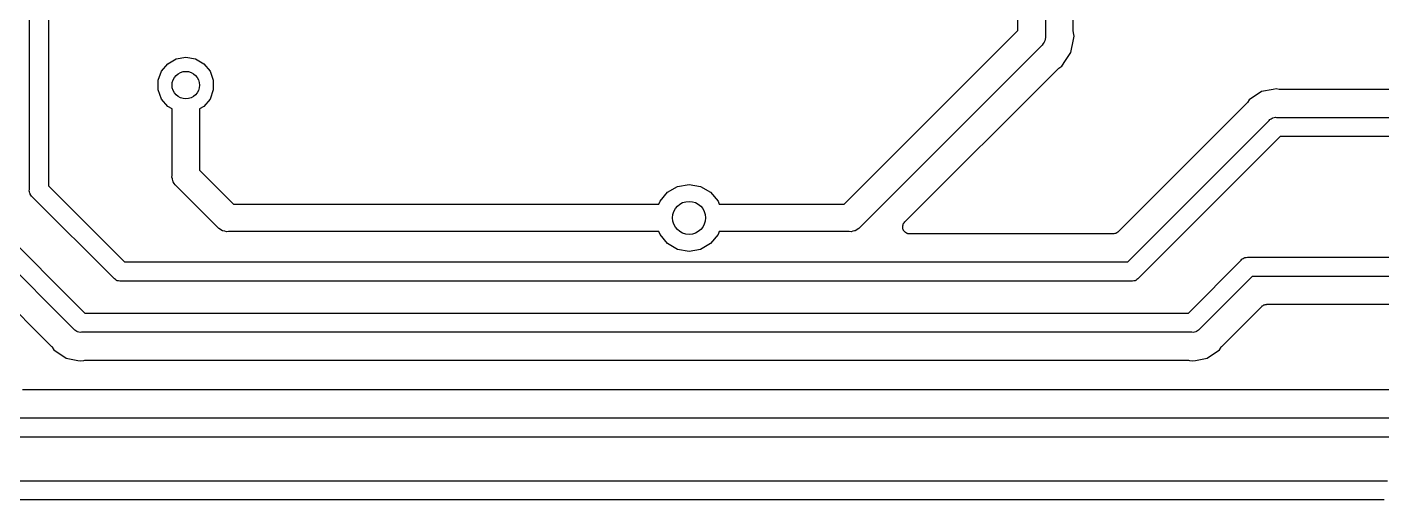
# Model space of a CAD drawing. Extents: x 51.7 to 143, y -96 to -37.9.
# Drawn here: x 64.43 to 89.04, y -82.6 to -74 of the extents above; entities that cross this region are included whole.
import ezdxf

# ---------------------------------------------------------------- set-up
doc = ezdxf.new("R2010")
doc.units = 0
doc.header["$MEASUREMENT"] = 0
doc.layers.add('BLACK', color=7, linetype='CONTINUOUS')

msp = doc.modelspace()

# ---------------------------------------------------------------- linework, layer by layer
at = {"layer": 'BLACK', "linetype": 'CONTINUOUS'}
for p, q in [((82.427, -74.0644), (82.427, -67.2881)), ((82.927, -68.322), (82.927, -74.1571)), ((83.435, -74.0808), (83.435, -68.957)), ((64.468, -76.9544), (64.468, -72.9056)), ((64.818, -72.9705), (64.818, -76.8895)), ((79.2714, -77.22), (82.427, -74.0644)), ((83.4372, -74.0931), (83.435, -74.0808)), ((82.8715, -74.3312), (82.8461, -74.3525)), ((82.888, -74.3025), (82.8715, -74.3312)), ((82.9071, -74.2753), (82.888, -74.3025)), ((82.91, -74.2645), (82.9071, -74.2753)), ((82.9155, -74.2548), (82.91, -74.2645)), ((82.9213, -74.2222), (82.9155, -74.2548)), ((82.9299, -74.1901), (82.9213, -74.2222)), ((82.927, -74.1571), (82.9299, -74.1901)), ((83.391, -74.4638), (83.4374, -74.2304)), ((83.4374, -74.1056), (83.4372, -74.0931)), ((83.4498, -74.168), (83.4374, -74.1056)), ((83.4374, -74.2304), (83.4498, -74.168)), ((83.4374, -74.2304), (83.4374, -74.2304)), ((66.9836, -74.6681), (67.1364, -74.5799)), ((67.1364, -74.5799), (67.31, -74.5493)), ((67.31, -74.5493), (67.4836, -74.5799)), ((67.4836, -74.5799), (67.6364, -74.6681)), ((82.8461, -74.3525), (79.5595, -77.6391)), ((83.2931, -74.6103), (83.3773, -74.4843)), ((83.3773, -74.4843), (83.391, -74.4638)), ((83.3773, -74.4843), (83.3773, -74.4843)), ((66.81, -74.9688), (66.8703, -74.8031)), ((66.8703, -74.8031), (66.9836, -74.6681)), ((67.6364, -74.6681), (67.7497, -74.8031)), ((67.7497, -74.8031), (67.81, -74.9688)), ((80.3718, -77.5452), (83.1514, -74.7656)), ((83.1514, -74.7656), (83.1616, -74.7585)), ((83.1616, -74.7585), (83.1706, -74.7498)), ((83.1706, -74.7498), (83.2235, -74.7145)), ((83.2235, -74.7145), (83.2931, -74.6103)), ((66.81, -75.1452), (66.81, -74.9688)), ((67.81, -74.9688), (67.81, -75.1452)), ((66.8703, -75.3109), (66.81, -75.1452)), ((66.9836, -75.4459), (66.8703, -75.3109)), ((67.7497, -75.3109), (67.6364, -75.4459)), ((67.81, -75.1452), (67.7497, -75.3109)), ((86.8555, -75.1756), (86.6296, -75.3266)), ((87.067, -75.1336), (86.8555, -75.1756)), ((87.122, -75.1226), (87.067, -75.1336)), ((87.067, -75.1336), (87.067, -75.1336)), ((87.177, -75.1336), (87.122, -75.1226)), ((87.1895, -75.1338), (87.177, -75.1336)), ((87.2018, -75.136), (87.1895, -75.1338)), ((98.6603, -75.136), (87.2018, -75.136)), ((67.06, -75.49), (66.9836, -75.4459)), ((67.06, -76.6971), (67.06, -75.49)), ((67.6364, -75.4459), (67.56, -75.49)), ((67.56, -75.49), (67.56, -76.6044)), ((86.5826, -75.3925), (84.2503, -77.7248)), ((86.5898, -75.3822), (86.5826, -75.3925)), ((86.5984, -75.3732), (86.5898, -75.3822)), ((86.6296, -75.3266), (86.5984, -75.3732)), ((84.4235, -78.27), (86.9929, -75.7007)), ((86.9929, -75.7007), (87.0078, -75.6829)), ((87.0078, -75.6829), (87.0279, -75.6713)), ((87.0279, -75.6713), (87.0469, -75.658)), ((87.0469, -75.658), (87.0545, -75.6559)), ((87.0545, -75.6559), (87.0612, -75.652)), ((87.0612, -75.652), (87.0841, -75.648)), ((87.0841, -75.648), (87.1065, -75.642)), ((87.1065, -75.642), (87.1296, -75.644)), ((87.1296, -75.644), (98.952, -75.644)), ((87.1945, -75.994), (84.6251, -78.5633)), ((98.952, -75.994), (87.1945, -75.994)), ((67.0571, -76.7301), (67.06, -76.6971)), ((67.0657, -76.7622), (67.0571, -76.7301)), ((67.0715, -76.7948), (67.0657, -76.7622)), ((67.077, -76.8045), (67.0715, -76.7948)), ((67.56, -76.6044), (68.1756, -77.22)), ((64.466, -76.9775), (64.468, -76.9544)), ((64.472, -76.9999), (64.466, -76.9775)), ((64.476, -77.0228), (64.472, -76.9999)), ((64.4799, -77.0295), (64.476, -77.0228)), ((64.482, -77.0371), (64.4799, -77.0295)), ((64.4953, -77.0561), (64.482, -77.0371)), ((64.818, -76.8895), (66.1985, -78.27)), ((67.0799, -76.8153), (67.077, -76.8045)), ((67.099, -76.8425), (67.0799, -76.8153)), ((67.1155, -76.8712), (67.099, -76.8425)), ((67.1409, -76.8925), (67.1155, -76.8712)), ((67.8875, -77.6391), (67.1409, -76.8925)), ((75.9264, -77.1654), (76.0624, -77.0033)), ((76.0624, -77.0033), (76.2456, -76.8975)), ((76.2456, -76.8975), (76.454, -76.8607)), ((76.454, -76.8607), (76.6624, -76.8975)), ((76.6624, -76.8975), (76.8456, -77.0033)), ((76.8456, -77.0033), (76.9816, -77.1654)), ((63.421, -77.1435), (65.4775, -79.2)), ((64.5069, -77.0762), (64.4953, -77.0561)), ((64.5247, -77.0911), (64.5069, -77.0762)), ((65.9969, -78.5633), (64.5247, -77.0911)), ((68.1756, -77.22), (75.9065, -77.22)), ((75.9065, -77.22), (75.9264, -77.1654)), ((76.9816, -77.1654), (77.0015, -77.22)), ((77.0015, -77.22), (79.2714, -77.22)), ((65.2759, -79.4933), (63.1277, -77.3451)), ((62.8195, -77.7554), (64.8656, -79.8015)), ((67.9088, -77.6645), (67.8875, -77.6391)), ((67.9375, -77.681), (67.9088, -77.6645)), ((67.9647, -77.7001), (67.9375, -77.681)), ((67.9755, -77.703), (67.9647, -77.7001)), ((67.9852, -77.7085), (67.9755, -77.703)), ((68.0178, -77.7143), (67.9852, -77.7085)), ((68.0499, -77.7229), (68.0178, -77.7143)), ((68.0829, -77.72), (68.0499, -77.7229)), ((75.9065, -77.72), (68.0829, -77.72)), ((75.9264, -77.7746), (75.9065, -77.72)), ((76.0624, -77.9367), (75.9264, -77.7746)), ((76.9816, -77.7746), (76.8456, -77.9367)), ((77.0015, -77.72), (76.9816, -77.7746)), ((79.3641, -77.72), (77.0015, -77.72)), ((79.3971, -77.7229), (79.3641, -77.72)), ((79.4292, -77.7143), (79.3971, -77.7229)), ((79.4618, -77.7085), (79.4292, -77.7143)), ((79.4715, -77.703), (79.4618, -77.7085)), ((79.4823, -77.7001), (79.4715, -77.703)), ((79.5094, -77.681), (79.4823, -77.7001)), ((79.5382, -77.6645), (79.5094, -77.681)), ((79.5595, -77.6391), (79.5382, -77.6645)), ((80.3351, -77.6239), (80.3365, -77.6185)), ((80.3365, -77.6405), (80.3351, -77.6239)), ((80.3365, -77.6129), (80.3422, -77.5974)), ((80.3365, -77.6185), (80.3365, -77.6129)), ((80.3365, -77.6571), (80.3365, -77.6405)), ((80.3384, -77.6623), (80.3365, -77.6571)), ((80.3389, -77.6679), (80.3384, -77.6623)), ((80.3459, -77.6829), (80.3389, -77.6679)), ((80.3422, -77.5974), (80.3465, -77.5813)), ((80.3516, -77.6985), (80.3459, -77.6829)), ((80.3465, -77.5813), (80.3497, -77.5768)), ((80.3497, -77.5768), (80.3516, -77.5715)), ((80.3516, -77.5715), (80.3623, -77.5588)), ((80.3552, -77.7028), (80.3516, -77.6985)), ((80.3575, -77.7078), (80.3552, -77.7028)), ((80.3693, -77.7196), (80.3575, -77.7078)), ((80.3623, -77.5588), (80.3718, -77.5452)), ((80.3799, -77.7323), (80.3693, -77.7196)), ((80.3848, -77.7351), (80.3799, -77.7323)), ((80.3887, -77.739), (80.3848, -77.7351)), ((80.4038, -77.746), (80.3887, -77.739)), ((80.4181, -77.7543), (80.4038, -77.746)), ((80.4236, -77.7553), (80.4181, -77.7543)), ((80.4287, -77.7577), (80.4236, -77.7553)), ((80.4452, -77.7591), (80.4287, -77.7577)), ((80.4616, -77.762), (80.4452, -77.7591)), ((84.1605, -77.762), (80.4616, -77.762)), ((84.166, -77.761), (84.1605, -77.762)), ((84.1716, -77.7615), (84.166, -77.761)), ((84.1876, -77.7572), (84.1716, -77.7615)), ((84.2039, -77.7543), (84.1876, -77.7572)), ((84.2088, -77.7515), (84.2039, -77.7543)), ((84.2142, -77.7501), (84.2088, -77.7515)), ((84.2277, -77.7406), (84.2142, -77.7501)), ((84.2421, -77.7323), (84.2277, -77.7406)), ((84.2457, -77.728), (84.2421, -77.7323)), ((84.2503, -77.7248), (84.2457, -77.728)), ((76.2456, -78.0425), (76.0624, -77.9367)), ((76.8456, -77.9367), (76.6624, -78.0425)), ((66.1985, -78.27), (84.4235, -78.27)), ((76.454, -78.0793), (76.2456, -78.0425)), ((76.6624, -78.0425), (76.454, -78.0793)), ((85.5255, -79.2), (86.4849, -78.2407)), ((86.4849, -78.2407), (86.4998, -78.2229)), ((86.4998, -78.2229), (86.5199, -78.2113)), ((86.5199, -78.2113), (86.5389, -78.198)), ((86.5389, -78.198), (86.5465, -78.1959)), ((86.5465, -78.1959), (86.5532, -78.192)), ((86.5532, -78.192), (86.5761, -78.188)), ((86.5761, -78.188), (86.5985, -78.182)), ((86.5985, -78.182), (86.6216, -78.184)), ((86.6216, -78.184), (98.825, -78.184)), ((66.0118, -78.5811), (65.9969, -78.5633)), ((66.0319, -78.5927), (66.0118, -78.5811)), ((66.0509, -78.606), (66.0319, -78.5927)), ((66.0585, -78.6081), (66.0509, -78.606)), ((66.0652, -78.612), (66.0585, -78.6081)), ((66.0881, -78.616), (66.0652, -78.612)), ((66.1105, -78.622), (66.0881, -78.616)), ((66.1336, -78.62), (66.1105, -78.622)), ((84.4884, -78.62), (66.1336, -78.62)), ((84.5115, -78.622), (84.4884, -78.62)), ((84.5339, -78.616), (84.5115, -78.622)), ((84.5568, -78.612), (84.5339, -78.616)), ((84.5635, -78.6081), (84.5568, -78.612)), ((84.5711, -78.606), (84.5635, -78.6081)), ((84.5901, -78.5927), (84.5711, -78.606)), ((84.6102, -78.5811), (84.5901, -78.5927)), ((84.6251, -78.5633), (84.6102, -78.5811)), ((86.6865, -78.534), (85.7271, -79.4933)), ((98.825, -78.534), (86.6865, -78.534)), ((65.4775, -79.2), (85.5255, -79.2)), ((86.1374, -79.8015), (86.8597, -79.0792)), ((86.8597, -79.0792), (86.8643, -79.076)), ((86.8643, -79.076), (86.8679, -79.0717)), ((86.8679, -79.0717), (86.8823, -79.0634)), ((86.8823, -79.0634), (86.8958, -79.0539)), ((86.8958, -79.0539), (86.9012, -79.0525)), ((86.9012, -79.0525), (86.9061, -79.0497)), ((86.9061, -79.0497), (86.9224, -79.0468)), ((86.9224, -79.0468), (86.9384, -79.0425)), ((86.9384, -79.0425), (86.944, -79.043)), ((86.944, -79.043), (86.9495, -79.042)), ((86.9495, -79.042), (98.5333, -79.042)), ((65.2908, -79.5111), (65.2759, -79.4933)), ((85.7271, -79.4933), (85.7122, -79.5111)), ((65.3109, -79.5227), (65.2908, -79.5111)), ((65.3299, -79.536), (65.3109, -79.5227)), ((65.3375, -79.5381), (65.3299, -79.536)), ((65.3442, -79.542), (65.3375, -79.5381)), ((65.3671, -79.546), (65.3442, -79.542)), ((65.3895, -79.552), (65.3671, -79.546)), ((65.4126, -79.55), (65.3895, -79.552)), ((85.5904, -79.55), (65.4126, -79.55)), ((85.6135, -79.552), (85.5904, -79.55)), ((85.6359, -79.546), (85.6135, -79.552)), ((85.6588, -79.542), (85.6359, -79.546)), ((85.6655, -79.5381), (85.6588, -79.542)), ((85.6731, -79.536), (85.6655, -79.5381)), ((85.6921, -79.5227), (85.6731, -79.536)), ((85.7122, -79.5111), (85.6921, -79.5227)), ((64.8656, -79.8015), (64.8728, -79.8118)), ((64.8728, -79.8118), (64.8814, -79.8208)), ((64.8814, -79.8208), (64.9126, -79.8674)), ((64.9126, -79.8674), (65.1385, -80.0184)), ((85.8645, -80.0184), (86.0904, -79.8674)), ((86.0904, -79.8674), (86.1216, -79.8208)), ((86.1216, -79.8208), (86.1302, -79.8118)), ((86.1302, -79.8118), (86.1374, -79.8015)), ((65.1385, -80.0184), (65.35, -80.0604)), ((65.35, -80.0604), (65.35, -80.0604)), ((65.35, -80.0604), (65.405, -80.0714)), ((65.405, -80.0714), (65.46, -80.0604)), ((65.46, -80.0604), (65.4725, -80.0602)), ((65.4725, -80.0602), (65.4848, -80.058)), ((65.4848, -80.058), (85.5182, -80.058)), ((85.5182, -80.058), (85.5305, -80.0602)), ((85.5305, -80.0602), (85.543, -80.0604)), ((85.543, -80.0604), (85.598, -80.0714)), ((85.598, -80.0714), (85.653, -80.0604)), ((85.653, -80.0604), (85.8645, -80.0184)), ((85.653, -80.0604), (85.653, -80.0604)), ((89.9632, -80.597), (64.3435, -80.597)), ((64.0805, -81.105), (90.0354, -81.105)), ((89.9705, -81.455), (64.0156, -81.455)), ((63.5725, -82.248), (89.1464, -82.248)), ((89.0815, -82.598), (63.5076, -82.598))]:
    msp.add_line(p, q, dxfattribs=at)
at = {"layer": 'BLACK'}
for centre, radius in [((67.31, -75.057), 0.25), ((76.454, -77.47), 0.3)]:
    msp.add_circle(centre, radius, dxfattribs=at)

doc.saveas('drawing.dxf')
